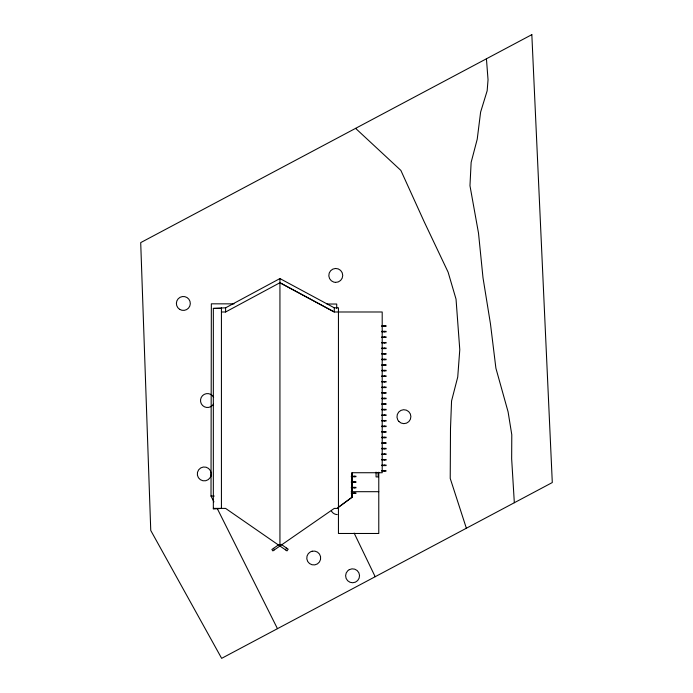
<?xml version="1.0" encoding="UTF-8"?>
<svg xmlns="http://www.w3.org/2000/svg" width="693" height="693" viewBox="0 0 693 693"><rect width="100%" height="100%" fill="white"/><g stroke="black" fill="none" stroke-linecap="round" stroke-linejoin="round"><path stroke-width="1.04" d="M213.92 501.862L211.01 496.058L211.348 303.82L234.043 303.863M336.711 308.359L336.72 304.036L326.992 304.019M338.444 508.411L334.269 508.411L272.877 550.909L271.881 549.48L278.95 544.585L279.937 546.023L281.124 544.3L288.175 549.177L286.989 550.9L225.606 508.411L213.34 508.376M285.429 549.826L286.625 548.102M352.217 497.124L338.028 507.571L352.217 497.124L352.217 472.73M221.431 508.411L213.34 508.991L213.34 308.402L225.606 307.813L279.937 278.56L334.269 307.813L338.444 307.813L338.444 533.48L378.776 533.48L378.776 472.202M221.431 311.989L225.606 311.989L279.937 282.735L334.269 311.989L382.198 311.989L382.215 472.73L351.801 472.73L351.801 497.124M213.34 308.402L221.431 308.402M381.8 325.771L386.114 325.771L386.114 326.29L381.8 326.29M381.8 331.341L386.114 331.341L386.114 331.869L381.8 331.869M381.8 336.911L386.114 336.911L386.114 337.439L381.8 337.439M381.8 342.489L386.114 342.489L386.114 343.009L381.8 343.009M381.8 348.059L386.114 348.059L386.114 348.579L381.8 348.579M381.8 353.629L386.114 353.629L386.114 354.149L381.8 354.149M381.8 359.199L386.114 359.199L386.114 359.728L381.8 359.728M381.8 364.778L386.114 364.778L386.114 365.298L381.8 365.298M381.8 370.348L386.114 370.348L386.114 370.868L381.8 370.868M381.8 375.918L386.114 375.918L386.114 376.438L381.8 376.438M381.8 381.488L386.114 381.488L386.114 382.016L381.8 382.016M381.8 387.066L386.114 387.066L386.114 387.586L381.8 387.586M381.8 392.636L386.114 392.636L386.114 393.156L381.8 393.156M381.8 398.206L386.114 398.206L386.114 398.726L381.8 398.726M381.8 403.776L386.114 403.776L386.114 404.305L381.8 404.305M381.8 409.355L386.114 409.355L386.114 409.875L381.8 409.875M381.8 414.925L386.114 414.925L386.114 415.445L381.8 415.445M381.8 420.495L386.114 420.495L386.114 421.015L381.8 421.015M381.8 426.065L386.114 426.065L386.114 426.593L381.8 426.593M381.8 431.635L386.114 431.635L386.114 432.163L381.8 432.163M381.8 437.214L386.114 437.214L386.114 437.733L381.8 437.733M381.8 442.784L386.114 442.784L386.114 443.303L381.8 443.303M381.8 448.354L386.114 448.354L386.114 448.882L381.8 448.882M381.8 453.924L386.114 453.924L386.114 454.452L381.8 454.452M381.8 459.502L386.114 459.502L386.114 460.022L381.8 460.022M381.8 465.072L386.114 465.072L386.114 465.592L381.8 465.592M381.8 470.642L386.01 470.642L386.01 471.162L381.8 471.162M351.29 476.212L355.951 476.212L355.951 476.741L351.299 476.741M351.29 481.791L355.951 481.791L355.951 482.311L351.299 482.311M351.29 487.361L355.951 487.361L355.951 487.881L351.299 487.881M351.186 491.692L378.776 491.692M351.29 492.931L355.951 492.931L355.951 493.451L351.299 493.451M211.01 496.058L214.258 496.058M279.937 282.735L334.269 311.989L334.269 307.813M355.596 128.361L400.866 170.417L424.133 221.639L448.102 272.141L456.037 299.151L459.78 349.679L457.735 377.035L451.559 400.961L450.502 428.378L450.225 478.421L466.363 528.231M273.466 548.38L274.454 549.818M217.316 508.636L277.46 628.672M354.149 533.099L375.182 576.715M486.434 58.792L488.037 79.764L487.162 90.774L480.613 112.093L477.217 139.224L471.136 162.405L469.967 185.698L478.508 233.143L482.995 277.711L490.471 323.917L495.902 368.217L508.099 411.902L511.789 434.754L511.659 458.818L514.327 502.728M354.435 476.212L354.435 476.741M354.435 481.791L354.435 482.311M354.435 487.361L354.435 487.881M354.435 492.931L354.435 493.451M384.598 325.771L384.598 326.29M384.598 331.341L384.598 331.869M384.598 336.911L384.598 337.439M384.598 342.489L384.598 343.009M384.598 348.059L384.598 348.579M384.598 353.629L384.598 354.149M384.598 359.199L384.598 359.728M384.598 364.778L384.598 365.298M384.598 370.348L384.598 370.868M384.598 375.918L384.598 376.438M384.598 381.488L384.598 382.016M384.598 387.066L384.598 387.586M384.598 392.636L384.598 393.156M384.598 398.206L384.598 398.726M384.598 403.776L384.598 404.305M384.598 409.355L384.598 409.875M384.598 414.925L384.598 415.445M384.598 420.495L384.598 421.015M384.598 426.065L384.598 426.593M384.598 431.635L384.598 432.163M384.598 437.214L384.598 437.733M384.598 442.784L384.598 443.303M384.598 448.354L384.598 448.882M384.598 453.924L384.598 454.452M384.598 459.502L384.598 460.022M384.598 465.072L384.598 465.592M384.494 470.642L384.494 471.162M378.144 472.73L378.144 476.914L376.056 476.914L376.056 472.124M279.937 278.56L279.937 546.015M225.606 307.813L225.606 311.989M221.431 307.813L221.431 508.463M213.383 404.236A6.965 6.965 0 0 1 212.223 405.63L210.741 406.687A6.965 6.965 0 0 1 201.325 403.811A6.965 6.965 0 0 1 204.201 394.395A6.965 6.965 0 0 1 213.626 397.271M337.266 514.596A6.965 6.965 0 0 1 331.358 510.906M210.923 475.961L210.17 477.616A6.965 6.965 0 0 1 198.423 477.72A6.965 6.965 0 0 1 203.3 467.03A6.965 6.965 0 0 1 210.923 475.961M349.307 569.637L347.825 570.694A6.965 6.965 0 0 0 349.974 582.25A6.965 6.965 0 0 0 359.537 575.424A6.965 6.965 0 0 0 349.307 569.637M531.834 34.65L140.705 242.619L150.753 530.457L221.647 658.35L552.295 482.545L531.834 34.65M312.153 551.212L310.455 551.845A6.965 6.965 0 0 0 309.528 563.556A6.965 6.965 0 0 0 320.538 559.442A6.965 6.965 0 0 0 312.153 551.212M335.533 282.389L333.74 282.086A6.965 6.965 0 0 1 330.596 270.764A6.965 6.965 0 0 1 342.186 272.704A6.965 6.965 0 0 1 335.533 282.389M398.83 421.422L397.773 419.941A6.965 6.965 0 0 1 403.56 409.719A6.965 6.965 0 0 1 410.386 419.282A6.965 6.965 0 0 1 398.83 421.422M179.66 309.364A6.965 6.965 0 0 0 190.306 303.699A6.965 6.965 0 0 0 180.076 297.306A6.965 6.965 0 0 0 179.66 309.364"/></g></svg>
